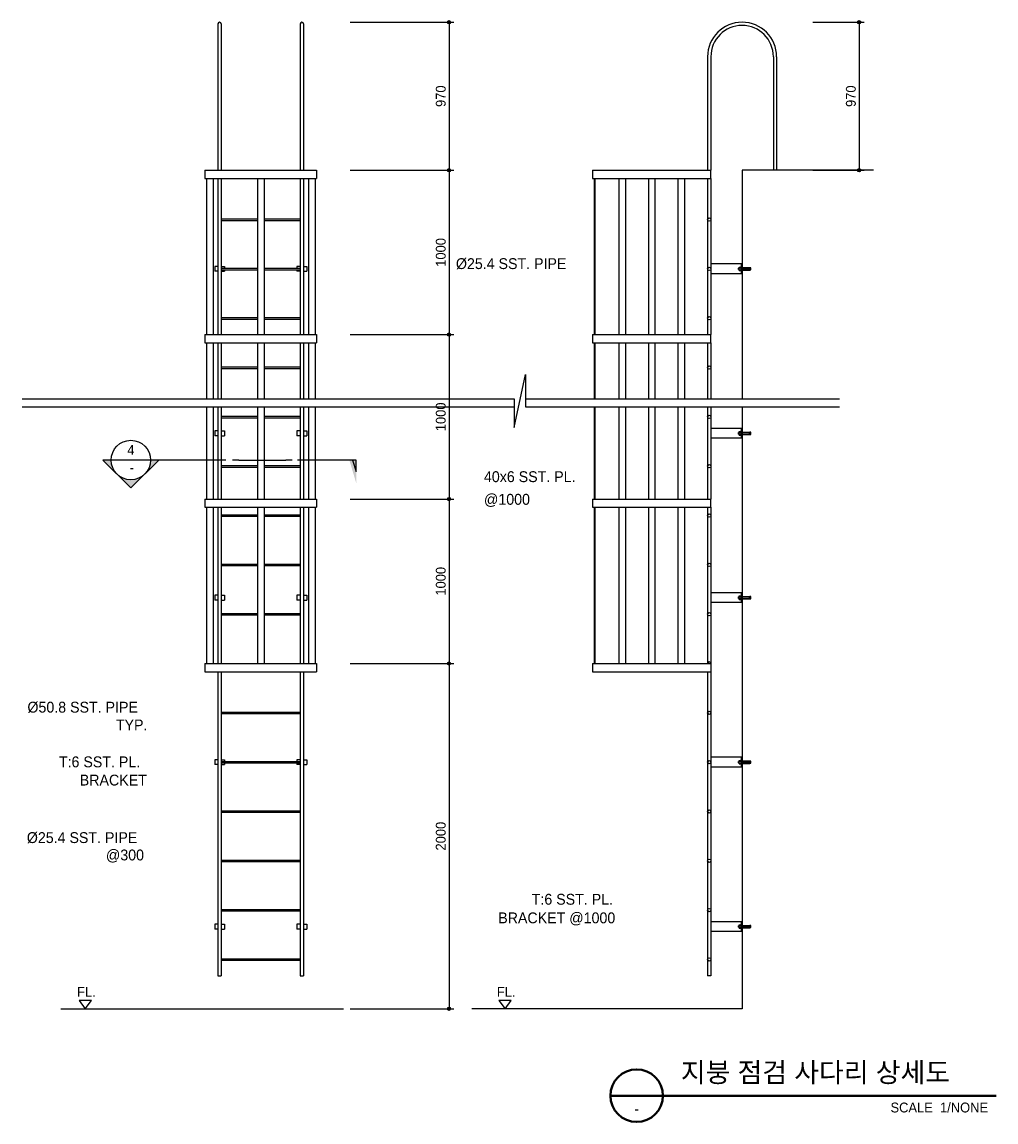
# Model space of a CAD drawing. Header units: millimetres. Extents: x 34526087 to 34533734, y -18671874 to -18666424.
# Drawn here: x 34526300 to 34529261, y -18671625 to -18668281 of the extents above; entities that cross this region are included whole.
import ezdxf
from ezdxf.enums import TextEntityAlignment as Align

# ---------------------------------------------------------------- set-up
doc = ezdxf.new("R2010")
doc.units = ezdxf.units.MM
doc.header["$LTSCALE"] = 100
doc.header["$MEASUREMENT"] = 0
for name, pattern in [('CEN', [62, 60, -1, 0, -1]), ('DASH_8', [2, 1, -1]), ('PHANTOM', [25, 20, -1, 1, -1, 1, -1])]:
    doc.linetypes.add(name, pattern=pattern)
doc.layers.get('DEFPOINTS').update_dxf_attribs({"color": 124})
for name, color, linetype in [('4', 4, 'Continuous'), ('7DIM', 9, 'Continuous'), ('CEN', 1, 'CEN'), ('CON', 2, 'Continuous'), ('DIM', 7, 'Continuous'), ('E', 3, 'Continuous'), ('ELE', 4, 'Continuous'), ('FIN', 6, 'Continuous'), ('MARK', 6, 'Continuous'), ('RXSBPLAN', 1, 'PHANTOM'), ('S', 6, 'Continuous'), ('SY', 1, 'Continuous'), ('T', 7, 'Continuous'), ('TAG', 3, 'Continuous')]:
    doc.layers.add(name, color=color, linetype=linetype)
doc.styles.add('1', font='')
doc.styles.add('EAWES', font='SIMPLEX.shx', dxfattribs={"bigfont": 'whgtxt.shx'})
doc.styles.add('HY울릉도L', font='')
doc.styles.add('돋음체', font='')
doc.styles.get('1').set_extended_font_data('Dotum')
doc.styles.get('HY울릉도L').set_extended_font_data('Dotum')
doc.styles.get('돋음체').set_extended_font_data('Dotum')
doc.dimstyles.new('EAWES-50(내부)', dxfattribs={"dimscale": 100, "dimtxt": 2.5, "dimasz": 0.2, "dimexe": 1.5, "dimexo": 2, "dimgap": 1, "dimtad": 1, "dimdec": 0, "dimrnd": 0.75, "dimzin": 0, "dimdsep": 46, "dimlunit": 6, "dimtxsty": 'EAWES', "dimblk": 'Z_DOT', "dimcen": 0.09, "dimclrt": 3, "dimadec": 1, "dimazin": 0, "dimtm": 1e-09, "dimtfac": 1, "dimtdec": 0, "dimtix": 1, "dimtmove": 2, "dimatfit": 0, "dimldrblk": 'DOT', "dimfxl": 0, "dimtolj": 1, "dimtzin": 0, "dimarcsym": 0})

# ---------------------------------------------------------------- blocks, each defined once
blk = doc.blocks.new('Z_DOT')
at = {"layer": 'DIM', "color": 7, "linetype": 'Continuous'}
for p, q in [((-2, 0), (2, 0)), ((0, -2), (0, 2))]:
    blk.add_line(p, q, dxfattribs=at)
for radius in [2.5, 1.25]:
    blk.add_circle((0, 0), radius, dxfattribs=at)
blk = doc.blocks.new('*D9')
at = {"layer": 'DEFPOINTS', "color": 0}
for p in [(34528684.3, -18668281.1), (34528684.3, -18668731.1), (34528844.6, -18668731.1)]:
    blk.add_point(p, dxfattribs=at)
at = {"layer": 'DIM', "color": 0, "lineweight": -2}
for p, q in [((34528704.3, -18668281.1), (34528859.6, -18668281.1)), ((34528844.6, -18668283.1), (34528844.6, -18668729.1)), ((34528704.3, -18668731.1), (34528859.6, -18668731.1))]:
    blk.add_line(p, q, dxfattribs=at)
at = {"layer": 'DIM', "color": 0, "lineweight": -2, "xscale": 2, "yscale": 2, "zscale": 2}
for p, rotation in [((34528844.6, -18668281.1), 90), ((34528844.6, -18668731.1), 270)]:
    blk.add_blockref('Z_DOT', p, dxfattribs=dict(at, rotation=rotation))
at = {"layer": 'DIM', "insert": (34528819.6, -18668506.1), "char_height": 30, "attachment_point": 5, "rotation": 90, "style": '돋음체'}
blk.add_mtext('\\A1;970', dxfattribs=at)
blk = doc.blocks.new('_Dot')
at = {"color": 0, "linetype": 'ByBlock', "lineweight": -2}
blk.add_line((-0.5, 0), (-1, 0), dxfattribs=at)
at = {"color": 0, "linetype": 'ByBlock', "const_width": 0.6}
blk.add_lwpolyline([(-0.3, 0, 1), (0.3, 0, 1)], format="xyb", close=True, dxfattribs=at)
blk = doc.blocks.new('*D10')
at = {"layer": 'DEFPOINTS', "color": 0}
for p in [(34527277.6, -18668281.1), (34527277.6, -18668731.1), (34527597.9, -18668731.1)]:
    blk.add_point(p, dxfattribs=at)
at = {"layer": 'DIM', "color": 0, "lineweight": -2}
for p, q in [((34527297.6, -18668281.1), (34527612.9, -18668281.1)), ((34527597.9, -18668283.1), (34527597.9, -18668729.1)), ((34527297.6, -18668731.1), (34527612.9, -18668731.1))]:
    blk.add_line(p, q, dxfattribs=at)
at = {"layer": 'DIM', "color": 0, "lineweight": -2, "xscale": 2, "yscale": 2, "zscale": 2}
for p, rotation in [((34527597.9, -18668281.1), 90), ((34527597.9, -18668731.1), 270)]:
    blk.add_blockref('Z_DOT', p, dxfattribs=dict(at, rotation=rotation))
at = {"layer": 'DIM', "insert": (34527572.9, -18668506.1), "char_height": 30, "attachment_point": 5, "rotation": 90, "style": '돋음체'}
blk.add_mtext('\\A1;970', dxfattribs=at)
blk = doc.blocks.new('NARROW')
at = {"layer": 'MARK'}
blk.add_lwpolyline([(0, 0), (-1, 0.75), (-1, -0.75)], close=True, dxfattribs=at)
blk = doc.blocks.new('*D11')
at = {"layer": 'DEFPOINTS', "color": 0}
for p in [(34527277.6, -18669731.1), (34527277.6, -18670231.1), (34527597.9, -18670231.1)]:
    blk.add_point(p, dxfattribs=at)
at = {"layer": 'DIM', "color": 0, "lineweight": -2}
for p, q in [((34527297.6, -18669731.1), (34527612.9, -18669731.1)), ((34527597.9, -18669733.1), (34527597.9, -18670229.1)), ((34527297.6, -18670231.1), (34527612.9, -18670231.1))]:
    blk.add_line(p, q, dxfattribs=at)
at = {"layer": 'DIM', "color": 0, "lineweight": -2, "xscale": 2, "yscale": 2, "zscale": 2}
for p, rotation in [((34527597.9, -18669731.1), 90), ((34527597.9, -18670231.1), 270)]:
    blk.add_blockref('Z_DOT', p, dxfattribs=dict(at, rotation=rotation))
at = {"layer": 'DIM', "insert": (34527572.9, -18669981.1), "char_height": 30, "attachment_point": 5, "rotation": 90, "style": '돋음체'}
blk.add_mtext('\\A1;1000', dxfattribs=at)
blk = doc.blocks.new('*D12')
at = {"layer": 'DEFPOINTS', "color": 0}
for p in [(34527277.6, -18669231.1), (34527277.6, -18669731.1), (34527597.9, -18669731.1)]:
    blk.add_point(p, dxfattribs=at)
at = {"layer": 'DIM', "color": 0, "lineweight": -2}
for p, q in [((34527297.6, -18669231.1), (34527612.9, -18669231.1)), ((34527597.9, -18669233.1), (34527597.9, -18669729.1)), ((34527297.6, -18669731.1), (34527612.9, -18669731.1))]:
    blk.add_line(p, q, dxfattribs=at)
at = {"layer": 'DIM', "color": 0, "lineweight": -2, "xscale": 2, "yscale": 2, "zscale": 2}
for p, rotation in [((34527597.9, -18669231.1), 90), ((34527597.9, -18669731.1), 270)]:
    blk.add_blockref('Z_DOT', p, dxfattribs=dict(at, rotation=rotation))
at = {"layer": 'DIM', "insert": (34527572.9, -18669481.1), "char_height": 30, "attachment_point": 5, "rotation": 90, "style": '돋음체'}
blk.add_mtext('\\A1;1000', dxfattribs=at)
blk = doc.blocks.new('*D13')
at = {"layer": 'DEFPOINTS', "color": 0}
for p in [(34527277.6, -18668731.1), (34527277.6, -18669231.1), (34527597.9, -18669231.1)]:
    blk.add_point(p, dxfattribs=at)
at = {"layer": 'DIM', "color": 0, "lineweight": -2}
for p, q in [((34527297.6, -18668731.1), (34527612.9, -18668731.1)), ((34527597.9, -18668733.1), (34527597.9, -18669229.1)), ((34527297.6, -18669231.1), (34527612.9, -18669231.1))]:
    blk.add_line(p, q, dxfattribs=at)
at = {"layer": 'DIM', "color": 0, "lineweight": -2, "xscale": 2, "yscale": 2, "zscale": 2}
for p, rotation in [((34527597.9, -18668731.1), 90), ((34527597.9, -18669231.1), 270)]:
    blk.add_blockref('Z_DOT', p, dxfattribs=dict(at, rotation=rotation))
at = {"layer": 'DIM', "insert": (34527572.9, -18668981.1), "char_height": 30, "attachment_point": 5, "rotation": 90, "style": '돋음체'}
blk.add_mtext('\\A1;1000', dxfattribs=at)
blk = doc.blocks.new('*D25')
at = {"layer": 'DEFPOINTS', "color": 0}
for p in [(34527277.6, -18670231.1), (34527277.6, -18671281.1), (34527597.9, -18671281.1)]:
    blk.add_point(p, dxfattribs=at)
at = {"layer": 'DIM', "color": 0, "lineweight": -2}
for p, q in [((34527297.6, -18670231.1), (34527612.9, -18670231.1)), ((34527597.9, -18670233.1), (34527597.9, -18671279.1)), ((34527297.6, -18671281.1), (34527612.9, -18671281.1))]:
    blk.add_line(p, q, dxfattribs=at)
at = {"layer": 'DIM', "color": 0, "lineweight": -2, "xscale": 2, "yscale": 2, "zscale": 2}
for p, rotation in [((34527597.9, -18670231.1), 90), ((34527597.9, -18671281.1), 270)]:
    blk.add_blockref('Z_DOT', p, dxfattribs=dict(at, rotation=rotation))
at = {"layer": 'DIM', "insert": (34527572.9, -18670756.1), "char_height": 30, "attachment_point": 5, "rotation": 90, "style": '돋음체'}
blk.add_mtext('\\A1;2000', dxfattribs=at)

msp = doc.modelspace()

# ---------------------------------------------------------------- linework, layer by layer
at = {"layer": '4', "color": 8}
for p, q in [((34528478.1, -18669028.8), (34528479.9, -18669028.8)), ((34528478.1, -18669033.3), (34528478.1, -18669028.8)), ((34528479.9, -18669033.3), (34528478.1, -18669033.3)), ((34528479.9, -18669025.8), (34528485.4, -18669025.8)), ((34528479.9, -18669036.3), (34528479.9, -18669025.8)), ((34528479.9, -18669028.4), (34528485.4, -18669028.4)), ((34528479.9, -18669033.8), (34528485.4, -18669033.8)), ((34528479.9, -18669036.3), (34528485.4, -18669036.3)), ((34528485.9, -18669024.1), (34528485.4, -18669024.1)), ((34528485.4, -18669024.1), (34528485.4, -18669038.1)), ((34528488.9, -18669027.3), (34528512.6, -18669027.3)), ((34528488.9, -18669034.8), (34528512.6, -18669034.8)), ((34528485.4, -18669038.1), (34528485.9, -18669038.1)), ((34528478.1, -18669528.8), (34528479.9, -18669528.8)), ((34528478.1, -18669533.3), (34528478.1, -18669528.8)), ((34528479.9, -18669533.3), (34528478.1, -18669533.3)), ((34528479.9, -18669525.8), (34528485.4, -18669525.8)), ((34528479.9, -18669536.3), (34528479.9, -18669525.8)), ((34528479.9, -18669528.4), (34528485.4, -18669528.4)), ((34528479.9, -18669533.8), (34528485.4, -18669533.8)), ((34528479.9, -18669536.3), (34528485.4, -18669536.3)), ((34528485.9, -18669524.1), (34528485.4, -18669524.1)), ((34528485.4, -18669524.1), (34528485.4, -18669538.1)), ((34528485.4, -18669538.1), (34528485.9, -18669538.1)), ((34528488.9, -18669527.3), (34528512.6, -18669527.3)), ((34528488.9, -18669534.8), (34528512.6, -18669534.8)), ((34528478.1, -18670028.8), (34528479.9, -18670028.8)), ((34528478.1, -18670033.3), (34528478.1, -18670028.8)), ((34528479.9, -18670033.3), (34528478.1, -18670033.3)), ((34528479.9, -18670025.8), (34528485.4, -18670025.8)), ((34528479.9, -18670036.3), (34528479.9, -18670025.8)), ((34528479.9, -18670028.4), (34528485.4, -18670028.4)), ((34528479.9, -18670033.8), (34528485.4, -18670033.8)), ((34528479.9, -18670036.3), (34528485.4, -18670036.3)), ((34528485.9, -18670024.1), (34528485.4, -18670024.1)), ((34528485.4, -18670024.1), (34528485.4, -18670038.1)), ((34528485.4, -18670038.1), (34528485.9, -18670038.1)), ((34528488.9, -18670027.3), (34528512.6, -18670027.3)), ((34528488.9, -18670034.8), (34528512.6, -18670034.8)), ((34528478.1, -18670528.8), (34528479.9, -18670528.8)), ((34528478.1, -18670533.3), (34528478.1, -18670528.8)), ((34528479.9, -18670533.3), (34528478.1, -18670533.3)), ((34528479.9, -18670525.8), (34528485.4, -18670525.8)), ((34528479.9, -18670536.3), (34528479.9, -18670525.8)), ((34528479.9, -18670528.4), (34528485.4, -18670528.4)), ((34528479.9, -18670533.8), (34528485.4, -18670533.8)), ((34528479.9, -18670536.3), (34528485.4, -18670536.3)), ((34528485.9, -18670524.1), (34528485.4, -18670524.1)), ((34528485.4, -18670524.1), (34528485.4, -18670538.1)), ((34528485.4, -18670538.1), (34528485.9, -18670538.1)), ((34528488.9, -18670527.3), (34528512.6, -18670527.3)), ((34528488.9, -18670534.8), (34528512.6, -18670534.8)), ((34528478.1, -18671028.8), (34528479.9, -18671028.8)), ((34528478.1, -18671033.3), (34528478.1, -18671028.8)), ((34528479.9, -18671033.3), (34528478.1, -18671033.3)), ((34528479.9, -18671036.3), (34528479.9, -18671025.8)), ((34528479.9, -18671025.8), (34528485.4, -18671025.8)), ((34528479.9, -18671028.4), (34528485.4, -18671028.4)), ((34528479.9, -18671033.8), (34528485.4, -18671033.8)), ((34528479.9, -18671036.3), (34528485.4, -18671036.3)), ((34528485.4, -18671024.1), (34528485.4, -18671038.1)), ((34528485.9, -18671024.1), (34528485.4, -18671024.1)), ((34528485.4, -18671038.1), (34528485.9, -18671038.1)), ((34528488.9, -18671027.3), (34528512.6, -18671027.3)), ((34528488.9, -18671034.8), (34528512.6, -18671034.8))]:
    msp.add_line(p, q, dxfattribs=at)
at = {"layer": '4', "color": 8, "linetype": 'DASH_8'}
for p, q in [((34528485.9, -18669028.8), (34528511.6, -18669028.8)), ((34528485.9, -18669033.3), (34528511.6, -18669033.3)), ((34528488.9, -18669028.3), (34528509.9, -18669028.3)), ((34528488.9, -18669033.8), (34528510.4, -18669033.8)), ((34528509.1, -18669028.8), (34528512.6, -18669027.8)), ((34528509.1, -18669033.3), (34528512.6, -18669034.3)), ((34528511.6, -18669033.3), (34528511.6, -18669028.8)), ((34528512.6, -18669027.3), (34528512.6, -18669027.8)), ((34528515.1, -18669027.8), (34528512.6, -18669027.8)), ((34528512.6, -18669034.3), (34528515.1, -18669034.3)), ((34528512.6, -18669034.8), (34528512.6, -18669034.3)), ((34528515.1, -18669034.3), (34528515.1, -18669027.8)), ((34528485.9, -18669528.8), (34528511.6, -18669528.8)), ((34528485.9, -18669533.3), (34528511.6, -18669533.3)), ((34528488.9, -18669528.3), (34528509.9, -18669528.3)), ((34528488.9, -18669533.8), (34528510.4, -18669533.8)), ((34528509.1, -18669528.8), (34528512.6, -18669527.8)), ((34528509.1, -18669533.3), (34528512.6, -18669534.3)), ((34528511.6, -18669533.3), (34528511.6, -18669528.8)), ((34528512.6, -18669527.3), (34528512.6, -18669527.8)), ((34528515.1, -18669527.8), (34528512.6, -18669527.8)), ((34528512.6, -18669534.3), (34528515.1, -18669534.3)), ((34528512.6, -18669534.8), (34528512.6, -18669534.3)), ((34528515.1, -18669534.3), (34528515.1, -18669527.8)), ((34528485.9, -18670028.8), (34528511.6, -18670028.8)), ((34528485.9, -18670033.3), (34528511.6, -18670033.3)), ((34528488.9, -18670028.3), (34528509.9, -18670028.3)), ((34528488.9, -18670033.8), (34528510.4, -18670033.8)), ((34528509.1, -18670028.8), (34528512.6, -18670027.8)), ((34528509.1, -18670033.3), (34528512.6, -18670034.3)), ((34528511.6, -18670033.3), (34528511.6, -18670028.8)), ((34528512.6, -18670027.3), (34528512.6, -18670027.8)), ((34528515.1, -18670027.8), (34528512.6, -18670027.8)), ((34528512.6, -18670034.3), (34528515.1, -18670034.3)), ((34528512.6, -18670034.8), (34528512.6, -18670034.3)), ((34528515.1, -18670034.3), (34528515.1, -18670027.8)), ((34528485.9, -18670528.8), (34528511.6, -18670528.8)), ((34528485.9, -18670533.3), (34528511.6, -18670533.3)), ((34528488.9, -18670528.3), (34528509.9, -18670528.3)), ((34528488.9, -18670533.8), (34528510.4, -18670533.8)), ((34528509.1, -18670528.8), (34528512.6, -18670527.8)), ((34528509.1, -18670533.3), (34528512.6, -18670534.3)), ((34528511.6, -18670533.3), (34528511.6, -18670528.8)), ((34528512.6, -18670527.3), (34528512.6, -18670527.8)), ((34528515.1, -18670527.8), (34528512.6, -18670527.8)), ((34528512.6, -18670534.3), (34528515.1, -18670534.3)), ((34528512.6, -18670534.8), (34528512.6, -18670534.3)), ((34528515.1, -18670534.3), (34528515.1, -18670527.8)), ((34528485.9, -18671028.8), (34528511.6, -18671028.8)), ((34528485.9, -18671033.3), (34528511.6, -18671033.3)), ((34528488.9, -18671028.3), (34528509.9, -18671028.3)), ((34528488.9, -18671033.8), (34528510.4, -18671033.8)), ((34528509.1, -18671028.8), (34528512.6, -18671027.8)), ((34528509.1, -18671033.3), (34528512.6, -18671034.3)), ((34528511.6, -18671033.3), (34528511.6, -18671028.8)), ((34528512.6, -18671027.3), (34528512.6, -18671027.8)), ((34528515.1, -18671027.8), (34528512.6, -18671027.8)), ((34528512.6, -18671034.3), (34528515.1, -18671034.3)), ((34528512.6, -18671034.8), (34528512.6, -18671034.3)), ((34528515.1, -18671034.3), (34528515.1, -18671027.8))]:
    msp.add_line(p, q, dxfattribs=at)
at = {"layer": 'CEN', "color": 9, "linetype": 'Continuous'}
for p, q in [((34526895.5, -18669023.6), (34526885.5, -18669023.6)), ((34526905.5, -18669023.6), (34526915.5, -18669023.6)), ((34527145.5, -18669023.6), (34527135.5, -18669023.6)), ((34527155.5, -18669023.6), (34527165.5, -18669023.6)), ((34526895.5, -18669038.6), (34526885.5, -18669038.6)), ((34526905.5, -18669038.6), (34526915.5, -18669038.6)), ((34527145.5, -18669038.6), (34527135.5, -18669038.6)), ((34527155.5, -18669038.6), (34527165.5, -18669038.6)), ((34526895.5, -18669523.6), (34526885.5, -18669523.6)), ((34526895.5, -18669538.6), (34526885.5, -18669538.6)), ((34526905.5, -18669523.6), (34526915.5, -18669523.6)), ((34526905.5, -18669538.6), (34526915.5, -18669538.6)), ((34527145.5, -18669523.6), (34527135.5, -18669523.6)), ((34527145.5, -18669538.6), (34527135.5, -18669538.6)), ((34527155.5, -18669523.6), (34527165.5, -18669523.6)), ((34527155.5, -18669538.6), (34527165.5, -18669538.6)), ((34526895.5, -18670023.6), (34526885.5, -18670023.6)), ((34526895.5, -18670038.6), (34526885.5, -18670038.6)), ((34526905.5, -18670023.6), (34526915.5, -18670023.6)), ((34526905.5, -18670038.6), (34526915.5, -18670038.6)), ((34527145.5, -18670023.6), (34527135.5, -18670023.6)), ((34527145.5, -18670038.6), (34527135.5, -18670038.6)), ((34527155.5, -18670023.6), (34527165.5, -18670023.6)), ((34527155.5, -18670038.6), (34527165.5, -18670038.6)), ((34526895.5, -18670523.6), (34526885.5, -18670523.6)), ((34526895.5, -18670538.6), (34526885.5, -18670538.6)), ((34526905.5, -18670523.6), (34526915.5, -18670523.6)), ((34526905.5, -18670538.6), (34526915.5, -18670538.6)), ((34527145.5, -18670523.6), (34527135.5, -18670523.6)), ((34527145.5, -18670538.6), (34527135.5, -18670538.6)), ((34527155.5, -18670523.6), (34527165.5, -18670523.6)), ((34527155.5, -18670538.6), (34527165.5, -18670538.6)), ((34526895.5, -18671023.6), (34526885.5, -18671023.6)), ((34526895.5, -18671038.6), (34526885.5, -18671038.6)), ((34526905.5, -18671023.6), (34526915.5, -18671023.6)), ((34526905.5, -18671038.6), (34526915.5, -18671038.6)), ((34527145.5, -18671023.6), (34527135.5, -18671023.6)), ((34527145.5, -18671038.6), (34527135.5, -18671038.6)), ((34527155.5, -18671023.6), (34527165.5, -18671023.6)), ((34527155.5, -18671038.6), (34527165.5, -18671038.6))]:
    msp.add_line(p, q, dxfattribs=at)
at = {"layer": 'CON'}
msp.add_line((34528888.7, -18668731.1), (34528488.9, -18668731.1), dxfattribs=at)
at = {"layer": 'CON', "linetype": 'Continuous'}
for p, q in [((34528488.9, -18668731.1), (34528488.9, -18669426)), ((34528488.9, -18669451), (34528488.9, -18671281.1)), ((34526418.1, -18671281.1), (34527277.6, -18671281.1)), ((34528488.9, -18671281.1), (34527666.8, -18671281.1))]:
    msp.add_line(p, q, dxfattribs=at)
at = {"layer": 'E', "linetype": 'Continuous'}
for p, q in [((34526855.5, -18668731.1), (34527195.5, -18668731.1)), ((34526855.5, -18668731.1), (34526855.5, -18668756.1)), ((34527195.5, -18668731.1), (34527195.5, -18668756.1)), ((34528033.9, -18668731.1), (34528033.9, -18668756.1)), ((34528033.9, -18668731.1), (34528393.9, -18668731.1)), ((34528393.9, -18668756.1), (34528393.9, -18668731.1)), ((34526855.5, -18668756.1), (34527195.5, -18668756.1)), ((34526860.5, -18668756.1), (34526860.5, -18669231.1)), ((34526880.5, -18668756.1), (34526880.5, -18669231.1)), ((34527015.5, -18668756.1), (34527015.5, -18669231.1)), ((34527035.5, -18668756.1), (34527035.5, -18669231.1)), ((34527170.5, -18668756.1), (34527170.5, -18669231.1)), ((34527190.5, -18668756.1), (34527190.5, -18669231.1)), ((34528033.9, -18668756.1), (34528393.9, -18668756.1)), ((34528038.9, -18668756.1), (34528038.9, -18669231.1)), ((34528041.4, -18668756.1), (34528041.4, -18669231.1)), ((34528113.9, -18668756.1), (34528113.9, -18669231.1)), ((34528133.9, -18668756.1), (34528133.9, -18669231.1)), ((34528203.9, -18668756.1), (34528203.9, -18669231.1)), ((34528223.9, -18668756.1), (34528223.9, -18669231.1)), ((34528293.9, -18668756.1), (34528293.9, -18669231.1)), ((34528313.9, -18668756.1), (34528313.9, -18669231.1)), ((34526855.5, -18669231.1), (34527195.5, -18669231.1)), ((34526855.5, -18669231.1), (34526855.5, -18669256.1)), ((34527195.5, -18669231.1), (34527195.5, -18669256.1)), ((34528033.9, -18669231.1), (34528033.9, -18669256.1)), ((34528033.9, -18669231.1), (34528393.9, -18669231.1)), ((34528393.9, -18669256.1), (34528393.9, -18669231.1)), ((34526855.5, -18669256.1), (34527195.5, -18669256.1)), ((34526860.5, -18669256.1), (34526860.5, -18669426)), ((34526880.5, -18669256.1), (34526880.5, -18669426)), ((34527015.5, -18669256.1), (34527015.5, -18669426)), ((34527035.5, -18669256.1), (34527035.5, -18669426)), ((34527170.5, -18669256.1), (34527170.5, -18669426)), ((34527190.5, -18669256.1), (34527190.5, -18669426)), ((34528033.9, -18669256.1), (34528393.9, -18669256.1)), ((34528038.9, -18669256.1), (34528038.9, -18669426)), ((34528041.4, -18669256.1), (34528041.4, -18669426)), ((34528113.9, -18669256.1), (34528113.9, -18669426)), ((34528133.9, -18669256.1), (34528133.9, -18669426)), ((34528203.9, -18669256.1), (34528203.9, -18669426)), ((34528223.9, -18669256.1), (34528223.9, -18669426)), ((34528293.9, -18669256.1), (34528293.9, -18669426)), ((34528313.9, -18669256.1), (34528313.9, -18669426)), ((34526860.5, -18669451), (34526860.5, -18669731.1)), ((34526880.5, -18669451), (34526880.5, -18669731.1)), ((34527015.5, -18669451), (34527015.5, -18669731.1)), ((34527035.5, -18669451), (34527035.5, -18669731.1)), ((34527170.5, -18669451), (34527170.5, -18669731.1)), ((34527190.5, -18669451), (34527190.5, -18669731.1)), ((34528038.9, -18669451), (34528038.9, -18669731.1)), ((34528041.4, -18669451), (34528041.4, -18669731.1)), ((34528113.9, -18669451), (34528113.9, -18669731.1)), ((34528133.9, -18669451), (34528133.9, -18669731.1)), ((34528203.9, -18669451), (34528203.9, -18669731.1)), ((34528223.9, -18669451), (34528223.9, -18669731.1)), ((34528293.9, -18669451), (34528293.9, -18669731.1)), ((34528313.9, -18669451), (34528313.9, -18669731.1)), ((34526855.5, -18669731.1), (34527195.5, -18669731.1)), ((34526855.5, -18669731.1), (34526855.5, -18669756.1)), ((34527195.5, -18669731.1), (34527195.5, -18669756.1)), ((34528033.9, -18669731.1), (34528033.9, -18669756.1)), ((34528033.9, -18669731.1), (34528393.9, -18669731.1)), ((34528393.9, -18669756.1), (34528393.9, -18669731.1)), ((34526855.5, -18669756.1), (34527195.5, -18669756.1)), ((34526860.5, -18669756.1), (34526860.5, -18670231.1)), ((34526880.5, -18669756.1), (34526880.5, -18670231.1)), ((34527015.5, -18669756.1), (34527015.5, -18670231.1)), ((34527035.5, -18669756.1), (34527035.5, -18670231.1)), ((34527170.5, -18669756.1), (34527170.5, -18670231.1)), ((34527190.5, -18669756.1), (34527190.5, -18670231.1)), ((34528033.9, -18669756.1), (34528393.9, -18669756.1)), ((34528113.9, -18669756.1), (34528113.9, -18670231.1)), ((34528133.9, -18669756.1), (34528133.9, -18670231.1)), ((34528203.9, -18669756.1), (34528203.9, -18670231.1)), ((34528223.9, -18669756.1), (34528223.9, -18670231.1)), ((34528293.9, -18669756.1), (34528293.9, -18670231.1)), ((34528313.9, -18669756.1), (34528313.9, -18670231.1)), ((34526855.5, -18670231.1), (34527195.5, -18670231.1)), ((34526855.5, -18670231.1), (34526855.5, -18670256.1)), ((34527195.5, -18670231.1), (34527195.5, -18670256.1)), ((34526855.5, -18670256.1), (34527195.5, -18670256.1))]:
    msp.add_line(p, q, dxfattribs=at)
at = {"layer": 'E'}
for p, q in [((34528038.9, -18669756.1), (34528038.9, -18670231.1)), ((34528041.4, -18669756.1), (34528041.4, -18670231.1)), ((34528033.9, -18670231.1), (34528033.9, -18670256.1)), ((34528033.9, -18670231.1), (34528393.9, -18670231.1)), ((34528033.9, -18670256.1), (34528393.9, -18670256.1))]:
    msp.add_line(p, q, dxfattribs=at)
at = {"layer": 'ELE'}
for p, q in [((34527795.6, -18669513.4), (34527830.6, -18669352.5)), ((34527830.6, -18669352.5), (34527830.6, -18669451)), ((34526299.8, -18669426), (34527795.6, -18669426)), ((34527795.6, -18669426), (34527795.6, -18669513.4)), ((34527830.6, -18669426), (34528784.7, -18669426)), ((34526299.8, -18669451), (34527795.6, -18669451)), ((34527830.6, -18669451), (34528784.7, -18669451))]:
    msp.add_line(p, q, dxfattribs=at)
at = {"layer": 'FIN'}
for p, q in [((34526895.5, -18668286.1), (34526895.5, -18668731.1)), ((34526905.5, -18668286.1), (34526905.5, -18668731.1)), ((34527145.5, -18668286.1), (34527145.5, -18668731.1)), ((34527155.5, -18668286.1), (34527155.5, -18668731.1)), ((34528383.9, -18668386.1), (34528383.9, -18668731.1)), ((34528393.9, -18668386.1), (34528393.9, -18668731.1)), ((34528583.9, -18668386.1), (34528583.9, -18668731.1)), ((34528593.9, -18668386.1), (34528593.9, -18668731.1)), ((34526895.5, -18668756.1), (34526895.5, -18669231.1)), ((34526905.5, -18668756.1), (34526905.5, -18669231.1)), ((34527145.5, -18668756.1), (34527145.5, -18669231.1)), ((34527155.5, -18668756.1), (34527155.5, -18669231.1)), ((34528383.9, -18668756.1), (34528383.9, -18669231.1)), ((34528393.9, -18668756.1), (34528393.9, -18669231.1)), ((34526905.5, -18668878.6), (34527015.5, -18668878.6)), ((34526905.5, -18668883.6), (34527015.5, -18668883.6)), ((34527035.5, -18668878.6), (34527145.5, -18668878.6)), ((34527035.5, -18668883.6), (34527145.5, -18668883.6)), ((34526905.5, -18669028.6), (34527015.5, -18669028.6)), ((34526905.5, -18669033.6), (34527015.5, -18669033.6)), ((34527035.5, -18669028.6), (34527145.5, -18669028.6)), ((34527035.5, -18669033.6), (34527145.5, -18669033.6)), ((34526905.5, -18669178.6), (34527015.5, -18669178.6)), ((34526905.5, -18669183.6), (34527015.5, -18669183.6)), ((34527035.5, -18669178.6), (34527145.5, -18669178.6)), ((34527035.5, -18669183.6), (34527145.5, -18669183.6)), ((34526895.5, -18669256.1), (34526895.5, -18669426)), ((34526905.5, -18669256.1), (34526905.5, -18669426)), ((34527145.5, -18669256.1), (34527145.5, -18669426)), ((34527155.5, -18669256.1), (34527155.5, -18669426)), ((34528383.9, -18669256.1), (34528383.9, -18669426)), ((34528393.9, -18669256.1), (34528393.9, -18669426)), ((34526905.5, -18669328.6), (34527015.5, -18669328.6)), ((34526905.5, -18669333.6), (34527015.5, -18669333.6)), ((34527035.5, -18669328.6), (34527145.5, -18669328.6)), ((34527035.5, -18669333.6), (34527145.5, -18669333.6)), ((34526895.5, -18669451), (34526895.5, -18669731.1)), ((34526905.5, -18669451), (34526905.5, -18669731.1)), ((34527145.5, -18669451), (34527145.5, -18669731.1)), ((34527155.5, -18669451), (34527155.5, -18669731.1)), ((34528383.9, -18669451), (34528383.9, -18669731.1)), ((34528393.9, -18669451), (34528393.9, -18669731.1)), ((34526905.5, -18669478.6), (34527015.5, -18669478.6)), ((34526905.5, -18669483.6), (34527015.5, -18669483.6)), ((34527035.5, -18669478.6), (34527145.5, -18669478.6)), ((34527035.5, -18669483.6), (34527145.5, -18669483.6)), ((34526905.5, -18669628.6), (34527015.5, -18669628.6)), ((34526905.5, -18669633.6), (34527015.5, -18669633.6)), ((34527035.5, -18669628.6), (34527145.5, -18669628.6)), ((34527035.5, -18669633.6), (34527145.5, -18669633.6)), ((34526895.5, -18669756.1), (34526895.5, -18670231.1)), ((34526905.5, -18669756.1), (34526905.5, -18670231.1)), ((34527145.5, -18669756.1), (34527145.5, -18670231.1)), ((34527155.5, -18669756.1), (34527155.5, -18670231.1)), ((34528383.9, -18669756.1), (34528383.9, -18670231.1)), ((34528393.9, -18669756.1), (34528393.9, -18670231.1)), ((34526905.5, -18669778.6), (34527015.5, -18669778.6)), ((34526905.5, -18669783.6), (34527015.5, -18669783.6)), ((34527035.5, -18669778.6), (34527145.5, -18669778.6)), ((34527035.5, -18669783.6), (34527145.5, -18669783.6)), ((34526905.5, -18669928.6), (34527015.5, -18669928.6)), ((34526905.5, -18669933.6), (34527015.5, -18669933.6)), ((34527035.5, -18669928.6), (34527145.5, -18669928.6)), ((34527035.5, -18669933.6), (34527145.5, -18669933.6)), ((34526905.5, -18670078.6), (34527015.5, -18670078.6)), ((34526905.5, -18670083.6), (34527015.5, -18670083.6)), ((34527035.5, -18670078.6), (34527145.5, -18670078.6)), ((34527035.5, -18670083.6), (34527145.5, -18670083.6)), ((34526895.5, -18670256.1), (34526895.5, -18671181.1)), ((34526905.5, -18670256.1), (34526905.5, -18671181.1)), ((34527145.5, -18670256.1), (34527145.5, -18671181.1)), ((34527155.5, -18670256.1), (34527155.5, -18671181.1)), ((34528383.9, -18670256.1), (34528383.9, -18671181.1)), ((34528393.9, -18670256.1), (34528393.9, -18671181.1)), ((34526905.5, -18670378.6), (34527145.5, -18670378.6)), ((34526905.5, -18670383.6), (34527145.5, -18670383.6)), ((34526905.5, -18670528.6), (34527145.5, -18670528.6)), ((34526905.5, -18670533.6), (34527145.5, -18670533.6)), ((34526905.5, -18670678.6), (34527145.5, -18670678.6)), ((34526905.5, -18670683.6), (34527145.5, -18670683.6)), ((34526905.5, -18670828.6), (34527145.5, -18670828.6)), ((34526905.5, -18670833.6), (34527145.5, -18670833.6)), ((34526905.5, -18670978.6), (34527145.5, -18670978.6)), ((34526905.5, -18670983.6), (34527145.5, -18670983.6)), ((34526905.5, -18671128.6), (34527145.5, -18671128.6)), ((34526905.5, -18671133.6), (34527145.5, -18671133.6)), ((34526895.5, -18671181.1), (34526905.5, -18671181.1)), ((34527145.5, -18671181.1), (34527155.5, -18671181.1))]:
    msp.add_line(p, q, dxfattribs=at)
at = {"layer": 'FIN', "color": 9, "linetype": 'Continuous'}
for p, q in [((34528488.9, -18669016.1), (34528393.9, -18669016.1)), ((34528485.9, -18669016.1), (34528485.9, -18669046.1)), ((34528488.9, -18669046.1), (34528393.9, -18669046.1)), ((34528488.9, -18669516.1), (34528393.9, -18669516.1)), ((34528485.9, -18669516.1), (34528485.9, -18669546.1)), ((34528488.9, -18669546.1), (34528393.9, -18669546.1)), ((34528488.9, -18670016.1), (34528393.9, -18670016.1)), ((34528485.9, -18670016.1), (34528485.9, -18670046.1)), ((34528488.9, -18670046.1), (34528393.9, -18670046.1)), ((34528488.9, -18670516.1), (34528393.9, -18670516.1)), ((34528485.9, -18670516.1), (34528485.9, -18670546.1)), ((34528488.9, -18670546.1), (34528393.9, -18670546.1)), ((34528488.9, -18671016.1), (34528393.9, -18671016.1)), ((34528485.9, -18671016.1), (34528485.9, -18671046.1)), ((34528488.9, -18671046.1), (34528393.9, -18671046.1))]:
    msp.add_line(p, q, dxfattribs=at)
at = {"layer": 'FIN', "linetype": 'Continuous'}
msp.add_line((34528393.9, -18671181.1), (34528383.9, -18671181.1), dxfattribs=at)
for centre in [(34528388.9, -18668881.1), (34528388.9, -18669031.1), (34528388.9, -18669181.1), (34528388.9, -18669331.1), (34528388.9, -18669481.1), (34528388.9, -18669631.1), (34528388.9, -18669781.1), (34528388.9, -18669931.1), (34528388.9, -18670081.1), (34528388.9, -18670381.1), (34528388.9, -18670531.1), (34528388.9, -18670681.1), (34528388.9, -18670831.1), (34528388.9, -18670981.1), (34528388.9, -18671131.1)]:
    msp.add_circle(centre, 5, dxfattribs=at)
at = {"layer": 'FIN'}
for centre in [(34526900.5, -18668286.1), (34527150.5, -18668286.1)]:
    msp.add_arc(centre, 5, 0, 180, dxfattribs=at)
at = {"layer": 'FIN', "linetype": 'Continuous'}
for centre, radius in [((34528488.9, -18668386.1), 105), ((34528488.9, -18668386.1), 95), ((34528388.9, -18670231.1), 5)]:
    msp.add_arc(centre, radius, 0, 180, dxfattribs=at)
at = {"layer": 'RXSBPLAN', "color": 0, "linetype": 'Continuous'}
for p, q in [((34526690.9, -18669612.4), (34526570.9, -18669612.4)), ((34526959.2, -18669612.4), (34526939.2, -18669612.4)), ((34527121.4, -18669612.4), (34527101.4, -18669612.4))]:
    msp.add_line(p, q, dxfattribs=at)
at = {"layer": 'RXSBPLAN', "color": 8}
msp.add_line((34526959.2, -18669612.4), (34527101.4, -18669612.4), dxfattribs=at)
at = {"layer": 'RXSBPLAN', "color": 0, "linetype": 'Continuous'}
for points in [[(34526570.9, -18669612.4), (34526546, -18669612.4), (34526630.9, -18669697.3), (34526715.8, -18669612.4), (34526690.9, -18669612.4)], [(34526919.2, -18669612.4), (34526703.3, -18669612.4), (34526703.3, -18669612.4)], [(34527304.8, -18669612.4), (34527315.3, -18669647.4), (34527315.3, -18669612.4), (34527137.1, -18669612.4)]]:
    msp.add_lwpolyline(points, dxfattribs=at)
msp.add_circle((34526630.9, -18669612.4), 60, dxfattribs=at)
for points in [[(34526570.9, -18669612.4), (34526546, -18669612.4), (34526575.5, -18669635.4), (34526588.5, -18669654.8)], [(34526690.9, -18669612.4), (34526715.8, -18669612.4), (34526686.3, -18669635.4), (34526673.3, -18669654.8)], [(34527294.8, -18669612.4), (34527315.8, -18669682.4), (34527315.8, -18669612.4)], [(34526630.9, -18669672.4), (34526630.9, -18669697.3), (34526607.9, -18669667.8), (34526588.5, -18669654.8)], [(34526630.9, -18669672.4), (34526630.9, -18669697.3), (34526653.9, -18669667.8), (34526673.3, -18669654.8)]]:
    msp.add_solid(points, dxfattribs=at)
at = {"layer": 'S', "color": 9, "linetype": 'Continuous'}
for p, q in [((34526885.5, -18669023.6), (34526885.5, -18669038.6)), ((34526915.5, -18669023.6), (34526915.5, -18669028.6)), ((34526915.5, -18669033.6), (34526915.5, -18669038.6)), ((34527135.5, -18669023.6), (34527135.5, -18669028.6)), ((34527135.5, -18669033.6), (34527135.5, -18669038.6)), ((34527165.5, -18669023.6), (34527165.5, -18669038.6)), ((34526885.5, -18669523.6), (34526885.5, -18669538.6)), ((34526915.5, -18669523.6), (34526915.5, -18669538.6)), ((34527135.5, -18669523.6), (34527135.5, -18669538.6)), ((34527165.5, -18669523.6), (34527165.5, -18669538.6)), ((34526885.5, -18670023.6), (34526885.5, -18670038.6)), ((34526915.5, -18670023.6), (34526915.5, -18670038.6)), ((34527135.5, -18670023.6), (34527135.5, -18670038.6)), ((34527165.5, -18670023.6), (34527165.5, -18670038.6)), ((34526885.5, -18670523.6), (34526885.5, -18670538.6)), ((34526915.5, -18670523.6), (34526915.5, -18670528.6)), ((34526915.5, -18670533.6), (34526915.5, -18670538.6)), ((34527135.5, -18670523.6), (34527135.5, -18670528.6)), ((34527135.5, -18670533.6), (34527135.5, -18670538.6)), ((34527165.5, -18670523.6), (34527165.5, -18670538.6)), ((34526885.5, -18671023.6), (34526885.5, -18671038.6)), ((34526915.5, -18671023.6), (34526915.5, -18671038.6)), ((34527135.5, -18671023.6), (34527135.5, -18671038.6)), ((34527165.5, -18671023.6), (34527165.5, -18671038.6))]:
    msp.add_line(p, q, dxfattribs=at)
at = {"layer": 'S', "linetype": 'Continuous'}
msp.add_line((34528393.9, -18670231.1), (34528393.9, -18670256.1), dxfattribs=at)
at = {"layer": 'SY', "lineweight": 50}
msp.add_line((34528088.3, -18671545.2), (34529260.7, -18671545.2), dxfattribs=at)
msp.add_circle((34528168.3, -18671545.2), 80, dxfattribs=at)
at = {"layer": 'TAG'}
for points in [[(34528038.9, -18669016, 0, 10, 0), (34528008.9, -18669016, 0, 0, 0), (34528020.2, -18669016, 0, 0, 0)], [(34528293.9, -18669016, 0, 10, 0), (34528263.9, -18669016, 0, 0, 0), (34528027.4, -18669016, 0, 0, 0)], [(34528113.9, -18669016, 0, 10, 0), (34528083.9, -18669016, 0, 0, 0), (34528095.2, -18669016, 0, 0, 0)], [(34528203.9, -18669016, 0, 10, 0), (34528173.9, -18669016, 0, 0, 0), (34528185.2, -18669016, 0, 0, 0)], [(34528165, -18669731.1, 0, 10, 0), (34528165, -18669701.1, 0, 0, 0), (34528165, -18669663.8, 0, 0, 0), (34528027.4, -18669663.8, 0, 0, 0)], [(34526895.5, -18670364.7, 0, 10, 0), (34526865.5, -18670364.7, 0, 0, 0), (34526704.5, -18670364.7, 0, 0, 0)], [(34526885.5, -18670531.1, 0, 10, 0), (34526855.5, -18670531.1, 0, 0, 0), (34526704.5, -18670531.1, 0, 0, 0)], [(34527014.6, -18670828.6, 0, 10, 0), (34527014.6, -18670798.6, 0, 0, 0), (34527014.6, -18670761.3, 0, 0, 0), (34526704.5, -18670761.3, 0, 0, 0)], [(34528441.4, -18671016.1, 0, 10, 0), (34528441.4, -18670986.1, 0, 0, 0), (34528441.4, -18670948.8, 0, 0, 0), (34528131.2, -18670948.8, 0, 0, 0)]]:
    msp.add_lwpolyline(points, format="xyseb", dxfattribs=at)

# ---------------------------------------------------------------- block references
at = {"layer": 'MARK', "linetype": 'Continuous', "xscale": 25, "yscale": 25, "zscale": 25, "rotation": 270}
for p in [(34526491.9, -18671281.1), (34527768.1, -18671281.1)]:
    msp.add_blockref('NARROW', p, dxfattribs=at)

# ---------------------------------------------------------------- texts
at = {"layer": '7DIM', "color": 3, "style": 'HY울릉도L'}
for s, p in [('%%C25.4 SST. PIPE', (34527618.9, -18669031.7)), ('40x6 SST. PL.', (34527704.1, -18669679.5)), ('@1000', (34527704.1, -18669748.4)), ('%%C50.8 SST. PIPE', (34526316.3, -18670380.4)), ('TYP.', (34526585.1, -18670434.5)), ('T:6 SST. PL.', (34526412, -18670546.7)), ('BRACKET', (34526475.4, -18670602.1)), ('%%C25.4 SST. PIPE', (34526314.5, -18670777)), ('@300', (34526554.8, -18670829.8)), ('T:6 SST. PL.', (34527849.4, -18670964.5)), ('BRACKET @1000', (34527747.5, -18671021))]:
    msp.add_text(s, height=33, dxfattribs=at).set_placement(p)
at = {"layer": 'RXSBPLAN', "color": 7, "linetype": 'Continuous', "style": '돋음체'}
msp.add_text('4', height=30, dxfattribs=at).set_placement((34526630.9, -18669581.4), align=Align.MIDDLE)
msp.add_text('-', height=30, dxfattribs=at).set_placement((34526633.9, -18669650.4), align=Align.CENTER)
at = {"layer": 'SY', "color": 3, "lineweight": 50, "style": '1'}
msp.add_text('지붕 점검 사다리 상세도', height=60, dxfattribs=at).set_placement((34528302.7, -18671522.2), align=Align.BOTTOM_LEFT)
msp.add_text('SCALE  1/NONE', height=30, dxfattribs=at).set_placement((34529236.6, -18671605.2), align=Align.BOTTOM_RIGHT)
msp.add_text('-', height=30, dxfattribs=at).set_placement((34528168.3, -18671585.2), align=Align.MIDDLE)
at = {"layer": 'T', "style": '돋음체'}
for p in [(34526467.2, -18671244.4), (34527743.4, -18671244.4)]:
    msp.add_text('FL.', height=30, dxfattribs=at).set_placement(p)

# ---------------------------------------------------------------- dimensions: what is measured, and where the dimension line sits
at = {"layer": 'DIM'}
for base, p1, p2, text, picture, middle in [((34527597.9, -18668731.1), (34527277.6, -18668281.1), (34527277.6, -18668731.1), '970', '*D10', (34527572.9, -18668506.1)), ((34528844.6, -18668731.1), (34528684.3, -18668281.1), (34528684.3, -18668731.1), '970', '*D9', (34528819.6, -18668506.1)), ((34527597.9, -18669231.1), (34527277.6, -18668731.1), (34527277.6, -18669231.1), '1000', '*D13', (34527572.9, -18668981.1)), ((34527597.9, -18669731.1), (34527277.6, -18669231.1), (34527277.6, -18669731.1), '1000', '*D12', (34527572.9, -18669481.1)), ((34527597.9, -18670231.1), (34527277.6, -18669731.1), (34527277.6, -18670231.1), '1000', '*D11', (34527572.9, -18669981.1)), ((34527597.9, -18671281.1), (34527277.6, -18670231.1), (34527277.6, -18671281.1), '2000', '*D25', (34527572.9, -18670756.1))]:
    dim = msp.add_linear_dim(base=base, p1=p1, p2=p2, angle=270, text=text, dimstyle='EAWES-50(내부)', override={"dimscale": 10, "dimtxt": 3, "dimtxsty": '돋음체', "dimclrt": 256}, dxfattribs=at)
    dim.commit()
    dim.dimension.update_dxf_attribs({"geometry": picture, "text_midpoint": middle})

doc.saveas('drawing.dxf')
